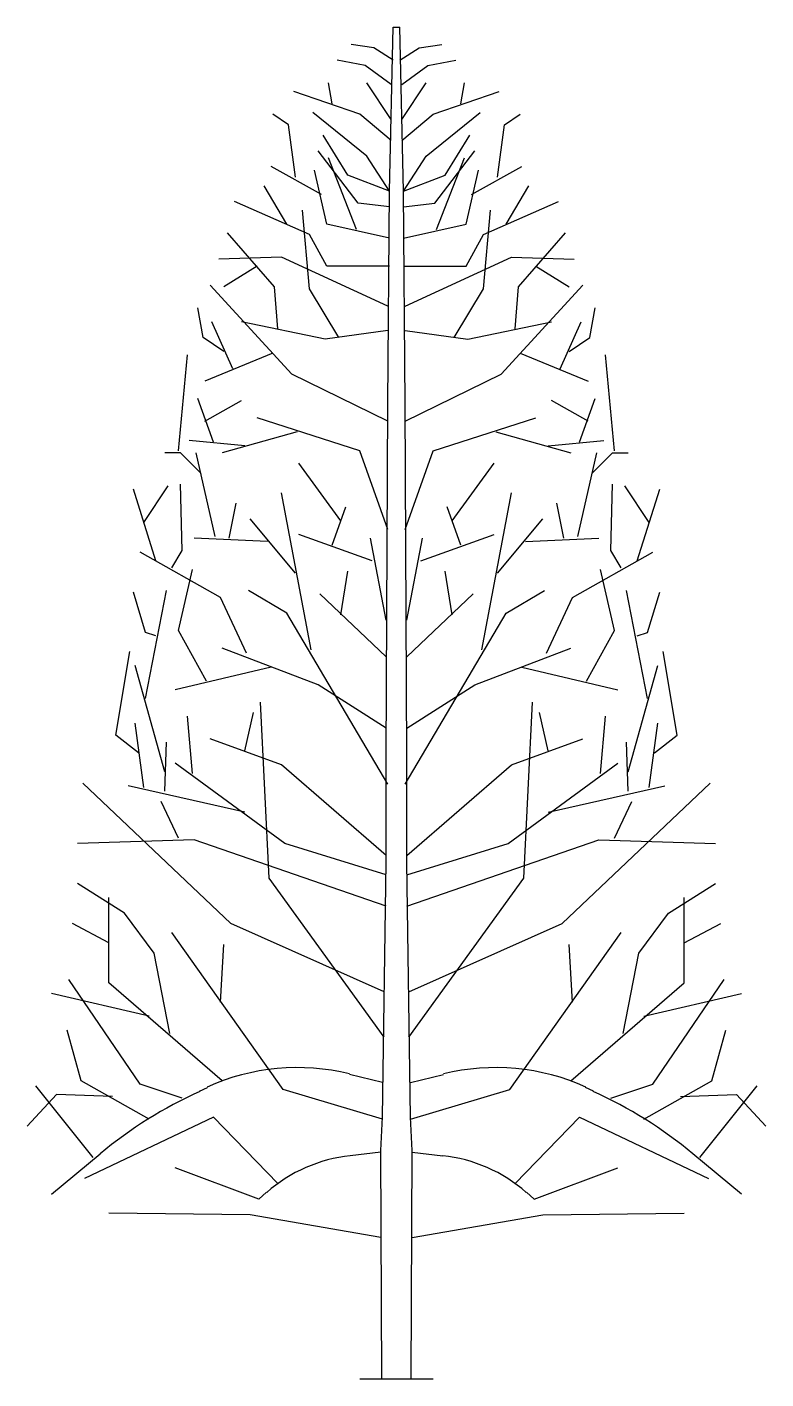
# Model space of a CAD drawing. Extents: x -2.68 to 2.67, y 0.01 to 9.8.
import ezdxf

# ---------------------------------------------------------------- set-up
doc = ezdxf.new("R2010")
doc.units = 0
doc.header["$LTSCALE"] = 10
doc.header["$MEASUREMENT"] = 0
doc.layers.get('0').update_dxf_attribs({"linetype": 'CONTINUOUS'})

msp = doc.modelspace()

# ---------------------------------------------------------------- linework, layer by layer
for p, q in [((-0.0547, 8.6168), (-0.0294, 9.8047)), ((-0.0294, 9.8047), (0.0211, 9.8047)), ((0.0464, 8.6168), (0.0211, 9.8047)), ((-0.1684, 9.653), (-0.3327, 9.6783)), ((-0.0294, 9.5646), (-0.1684, 9.653)), ((0.0211, 9.5646), (0.1601, 9.653)), ((0.1601, 9.653), (0.3244, 9.6783)), ((-0.2316, 9.5267), (-0.4338, 9.5646)), ((-0.0421, 9.3877), (-0.2316, 9.5267)), ((0.0337, 9.3877), (0.2233, 9.5267)), ((0.2233, 9.5267), (0.4255, 9.5646)), ((-0.2695, 9.1728), (-0.7497, 9.3371)), ((-0.4717, 9.2486), (-0.497, 9.4003)), ((-0.0421, 9.1349), (-0.219, 9.4003)), ((0.0337, 9.1349), (0.2107, 9.4003)), ((0.2612, 9.1728), (0.7414, 9.3371)), ((0.4634, 9.2486), (0.4887, 9.4003)), ((-0.7877, 9.097), (-0.9014, 9.1728)), ((-0.219, 8.8695), (-0.6107, 9.1855)), ((-0.0421, 8.9833), (-0.2695, 9.1728)), ((0.0337, 8.9833), (0.2612, 9.1728)), ((0.2107, 8.8695), (0.6024, 9.1855)), ((0.7793, 9.097), (0.8931, 9.1728)), ((-0.7371, 8.7179), (-0.7877, 9.097)), ((-0.358, 8.7305), (-0.5349, 9.0212)), ((0.3497, 8.7305), (0.5266, 9.0212)), ((0.7288, 8.7179), (0.7793, 9.097)), ((-0.2822, 8.5283), (-0.5728, 8.9074)), ((-0.2948, 8.3388), (-0.497, 8.8569)), ((-0.0547, 8.6168), (-0.219, 8.8695)), ((0.0464, 8.6168), (0.2107, 8.8695)), ((0.2739, 8.5283), (0.5645, 8.9074)), ((0.2865, 8.3388), (0.4887, 8.8569)), ((-0.5476, 8.5915), (-0.914, 8.7937)), ((-0.5096, 8.3767), (-0.5981, 8.7684)), ((-0.0547, 8.6168), (-0.358, 8.7305)), ((0.0464, 8.6168), (0.3497, 8.7305)), ((0.5013, 8.3767), (0.5898, 8.7684)), ((0.5392, 8.5915), (0.9057, 8.7937)), ((-0.8003, 8.3767), (-0.9646, 8.6547)), ((0.792, 8.3767), (0.9562, 8.6547)), ((-0.636, 8.3009), (-1.1794, 8.541)), ((-0.0547, 8.5031), (-0.2822, 8.5283)), ((-0.0673, 7.0751), (-0.0547, 8.6168)), ((0.059, 7.0751), (0.0464, 8.6168)), ((0.0464, 8.5031), (0.2739, 8.5283)), ((0.6277, 8.3009), (1.1711, 8.541)), ((-0.636, 7.9091), (-0.6866, 8.4778)), ((0.6277, 7.9091), (0.6782, 8.4778)), ((-0.0547, 8.2756), (-0.5096, 8.3767)), ((0.0464, 8.2756), (0.5013, 8.3767)), ((-0.8888, 7.9218), (-1.2299, 8.3135)), ((-0.5096, 8.0734), (-0.636, 8.3009)), ((0.5013, 8.0734), (0.6277, 8.3009)), ((0.8804, 7.9218), (1.2216, 8.3135)), ((-0.8382, 8.1366), (-1.2931, 8.124)), ((-0.0673, 7.7828), (-0.8382, 8.1366)), ((0.059, 7.7828), (0.8299, 8.1366)), ((0.8299, 8.1366), (1.2848, 8.124)), ((-1.0151, 8.0734), (-1.2552, 7.9218)), ((-0.0547, 8.0734), (-0.5096, 8.0734)), ((0.0464, 8.0734), (0.5013, 8.0734)), ((1.0068, 8.0734), (1.2469, 7.9218)), ((-0.7624, 7.2899), (-1.3563, 7.9344)), ((0.7541, 7.2899), (1.348, 7.9344)), ((-0.8635, 7.6185), (-0.8888, 7.9218)), ((-0.4212, 7.5553), (-0.636, 7.9091)), ((0.4129, 7.5553), (0.6277, 7.9091)), ((0.8552, 7.6185), (0.8804, 7.9218)), ((-1.4069, 7.5553), (-1.4448, 7.7701)), ((1.3985, 7.5553), (1.4365, 7.7701)), ((-1.192, 7.3278), (-1.3437, 7.669)), ((-0.5223, 7.5427), (-1.1289, 7.669)), ((0.514, 7.5427), (1.1205, 7.669)), ((1.1837, 7.3278), (1.3354, 7.669)), ((-1.2552, 7.4542), (-1.4069, 7.5553)), ((-0.0673, 7.6058), (-0.5223, 7.5427)), ((0.059, 7.6058), (0.514, 7.5427)), ((1.2469, 7.4542), (1.3985, 7.5553)), ((-1.5838, 6.7339), (-1.5206, 7.4289)), ((-0.9014, 7.4416), (-1.3942, 7.2394)), ((0.8931, 7.4416), (1.3859, 7.2394)), ((1.5755, 6.7339), (1.5123, 7.4289)), ((-0.0673, 6.9487), (-0.7624, 7.2899)), ((0.059, 6.9487), (0.7541, 7.2899)), ((-1.331, 6.7971), (-1.4448, 7.113)), ((-1.3942, 6.9487), (-1.1289, 7.1004)), ((-0.08, 4.5224), (-0.0673, 7.0751)), ((0.0717, 4.5224), (0.059, 7.0751)), ((1.3859, 6.9487), (1.1205, 7.1004)), ((1.3227, 6.7971), (1.4365, 7.113)), ((-0.2695, 6.7339), (-1.0151, 6.974)), ((0.2612, 6.7339), (1.0068, 6.974)), ((-0.7245, 6.8729), (-1.2679, 6.7213)), ((0.7161, 6.8729), (1.2595, 6.7213)), ((-1.1036, 6.7718), (-1.508, 6.8097)), ((1.0953, 6.7718), (1.4996, 6.8097)), ((-1.5711, 6.7213), (-1.6849, 6.7213)), ((-1.4195, 6.5696), (-1.5711, 6.7213)), ((-1.3184, 6.1147), (-1.4574, 6.7213)), ((-0.0673, 6.1652), (-0.2695, 6.7339)), ((0.059, 6.1652), (0.2612, 6.7339)), ((1.3101, 6.1147), (1.4491, 6.7213)), ((1.4112, 6.5696), (1.5628, 6.7213)), ((1.5628, 6.7213), (1.6766, 6.7213)), ((-0.4085, 6.2284), (-0.7118, 6.6454)), ((0.4002, 6.2284), (0.7035, 6.6454)), ((-1.8365, 6.2158), (-1.6596, 6.4811)), ((-1.5585, 6.0136), (-1.5711, 6.4938)), ((1.5502, 6.0136), (1.5628, 6.4938)), ((1.8282, 6.2158), (1.6513, 6.4811)), ((-1.7481, 5.9378), (-1.9123, 6.4559)), ((-0.6234, 5.2933), (-0.8382, 6.4306)), ((0.615, 5.2933), (0.8299, 6.4306)), ((1.7397, 5.9378), (1.904, 6.4559)), ((-1.2173, 6.102), (-1.1668, 6.3548)), ((-0.4717, 6.0515), (-0.3706, 6.3295)), ((0.4634, 6.0515), (0.3623, 6.3295)), ((1.209, 6.102), (1.1584, 6.3548)), ((-0.7371, 5.8493), (-1.0657, 6.241)), ((0.7288, 5.8493), (1.0573, 6.241)), ((-0.9393, 6.0768), (-1.4701, 6.102)), ((-0.1811, 5.9378), (-0.7118, 6.1273)), ((-0.08, 5.5081), (-0.1937, 6.102)), ((0.0717, 5.5081), (0.1854, 6.102)), ((0.1728, 5.9378), (0.7035, 6.1273)), ((0.931, 6.0768), (1.4617, 6.102)), ((-1.2805, 5.6724), (-1.8618, 6.0009)), ((-1.6343, 5.8872), (-1.5585, 6.0136)), ((1.2722, 5.6724), (1.8535, 6.0009)), ((1.626, 5.8872), (1.5502, 6.0136)), ((-1.5838, 5.4323), (-1.4827, 5.8746)), ((-0.4085, 5.546), (-0.358, 5.8619)), ((0.4002, 5.546), (0.3497, 5.8619)), ((1.5755, 5.4323), (1.4744, 5.8746)), ((-1.8239, 5.4196), (-1.9123, 5.7103)), ((-1.8239, 4.9394), (-1.6722, 5.7229)), ((-0.8003, 5.5587), (-1.0783, 5.7229)), ((-0.08, 5.2427), (-0.5602, 5.6977)), ((0.0717, 5.2427), (0.5519, 5.6977)), ((0.792, 5.5587), (1.07, 5.7229)), ((1.8156, 4.9394), (1.6639, 5.7229)), ((1.8156, 5.4196), (1.904, 5.7103)), ((-1.0909, 5.268), (-1.2805, 5.6724)), ((1.0826, 5.268), (1.2722, 5.6724)), ((-0.0673, 4.3202), (-0.8003, 5.5587)), ((0.059, 4.3202), (0.792, 5.5587)), ((-1.7481, 5.3944), (-1.8239, 5.4196)), ((-1.3816, 5.0658), (-1.5838, 5.4323)), ((1.3733, 5.0658), (1.5755, 5.4323)), ((1.7397, 5.3944), (1.8156, 5.4196)), ((-0.5728, 5.0405), (-1.2679, 5.3059)), ((0.5645, 5.0405), (1.2595, 5.3059)), ((-2.0387, 4.6741), (-1.9376, 5.2806)), ((2.0304, 4.6741), (1.9293, 5.2806)), ((-1.6849, 4.4087), (-1.8997, 5.1795)), ((-0.914, 5.1669), (-1.6091, 5.0026)), ((0.9057, 5.1669), (1.6007, 5.0026)), ((1.6766, 4.4087), (1.8914, 5.1795)), ((-0.08, 4.7246), (-0.5728, 5.0405)), ((0.0717, 4.7246), (0.5645, 5.0405)), ((-0.9267, 3.6378), (-0.9898, 4.9142)), ((0.9183, 3.6378), (0.9815, 4.9142)), ((-1.4827, 4.3961), (-1.5206, 4.8131)), ((-1.1036, 4.5603), (-1.0404, 4.8383)), ((1.0953, 4.5603), (1.0321, 4.8383)), ((1.4744, 4.3961), (1.5123, 4.8131)), ((-1.8365, 4.295), (-1.8997, 4.7625)), ((1.8282, 4.295), (1.8914, 4.7625)), ((-1.8744, 4.5477), (-2.0387, 4.6741)), ((-1.6849, 4.2697), (-1.6722, 4.6235)), ((-0.8382, 4.4592), (-1.3563, 4.6488)), ((0.8299, 4.4592), (1.348, 4.6488)), ((1.6766, 4.2697), (1.6639, 4.6235)), ((1.8661, 4.5477), (2.0304, 4.6741)), ((-0.08, 3.7516), (-0.08, 4.5224)), ((0.0717, 3.7516), (0.0717, 4.5224)), ((-0.8129, 3.8906), (-1.6091, 4.4719)), ((-0.08, 3.8021), (-0.8382, 4.4592)), ((0.0717, 3.8021), (0.8299, 4.4592)), ((0.8046, 3.8906), (1.6007, 4.4719)), ((-1.2047, 3.3093), (-2.2788, 4.3265)), ((1.1963, 3.3093), (2.2705, 4.3265)), ((-1.1036, 4.118), (-1.9503, 4.3076)), ((1.0953, 4.118), (1.9419, 4.3076)), ((-1.5838, 3.9285), (-1.7102, 4.1939)), ((1.5755, 3.9285), (1.7018, 4.1939)), ((-1.4701, 3.9158), (-2.3167, 3.8906)), ((-0.08, 3.4356), (-1.4701, 3.9158)), ((-0.08, 3.6631), (-0.8129, 3.8906)), ((0.0717, 3.4356), (1.4617, 3.9158)), ((0.0717, 3.6631), (0.8046, 3.8906)), ((1.4617, 3.9158), (2.3084, 3.8906)), ((-0.1053, 1.9066), (-0.08, 3.7516)), ((0.0969, 1.9066), (0.0717, 3.7516)), ((-0.0926, 2.4879), (-0.9267, 3.6378)), ((0.0843, 2.4879), (0.9183, 3.6378)), ((-1.9755, 3.3851), (-2.3167, 3.5999)), ((1.9672, 3.3851), (2.3084, 3.5999)), ((-2.0893, 2.8796), (-2.0893, 3.4988)), ((2.0809, 2.8796), (2.0809, 3.4988)), ((-1.7607, 3.0944), (-1.9755, 3.3851)), ((1.7524, 3.0944), (1.9672, 3.3851)), ((-2.0893, 3.1703), (-2.3546, 3.3093)), ((-0.8256, 2.1088), (-1.6343, 3.2461)), ((-0.0926, 2.8164), (-1.2047, 3.3093)), ((0.0843, 2.8164), (1.1963, 3.3093)), ((0.8172, 2.1088), (1.626, 3.2461)), ((2.0809, 3.1703), (2.3463, 3.3093)), ((-1.2805, 2.7406), (-1.2552, 3.1576)), ((1.2722, 2.7406), (1.2469, 3.1576)), ((-1.647, 2.5131), (-1.7607, 3.0944)), ((1.6386, 2.5131), (1.7524, 3.0944)), ((-1.8618, 2.1467), (-2.3799, 2.9049)), ((-1.2679, 2.1719), (-2.0893, 2.8796)), ((1.2595, 2.1719), (2.0809, 2.8796)), ((1.8535, 2.1467), (2.3716, 2.9049)), ((-1.7986, 2.6395), (-2.5063, 2.8038)), ((1.7903, 2.6395), (2.498, 2.8038)), ((-2.2915, 2.1719), (-2.3925, 2.5384)), ((2.2831, 2.1719), (2.3842, 2.5384)), ((-1.7986, 1.8939), (-2.2915, 2.1719)), ((-0.1053, 2.1593), (-0.3454, 2.2162)), ((0.0969, 2.1593), (0.337, 2.2162)), ((1.7903, 1.8939), (2.2831, 2.1719)), ((-2.4684, 2.0708), (-2.6832, 1.8434)), ((-2.203, 1.6159), (-2.62, 2.134)), ((-2.064, 2.0582), (-2.4684, 2.0708)), ((-1.5585, 2.0456), (-1.8618, 2.1467)), ((-1.4321, 2.0961), (-1.3753, 2.1214)), ((-0.1053, 1.8939), (-0.8256, 2.1088)), ((0.0969, 1.8939), (0.8172, 2.1088)), ((1.4238, 2.0961), (1.3669, 2.1214)), ((1.5502, 2.0456), (1.8535, 2.1467)), ((2.0557, 2.0582), (2.46, 2.0708)), ((2.1947, 1.6159), (2.6117, 2.134)), ((2.46, 2.0708), (2.6749, 1.8434)), ((-1.331, 1.9066), (-2.2662, 1.4643)), ((-0.8635, 1.4264), (-1.331, 1.9066)), ((-0.1179, 1.6665), (-0.1053, 1.9066)), ((0.1096, 1.6665), (0.0969, 1.9066)), ((0.8552, 1.4264), (1.3227, 1.9066)), ((1.3227, 1.9066), (2.2579, 1.4643)), ((-0.1116, 0.011), (-0.1179, 1.6665)), ((0.1033, 0.011), (0.1096, 1.6665)), ((-2.5063, 1.3505), (-2.1524, 1.6412)), ((-0.1179, 1.6538), (-0.339, 1.6286)), ((0.1096, 1.6538), (0.3307, 1.6286)), ((2.498, 1.3505), (2.1441, 1.6412)), ((-1.0025, 1.3126), (-1.6091, 1.5401)), ((0.9942, 1.3126), (1.6007, 1.5401)), ((-0.9456, 1.3632), (-1.0025, 1.3126)), ((0.9373, 1.3632), (0.9942, 1.3126)), ((-1.0657, 1.1989), (-2.0893, 1.2115)), ((-0.1179, 1.0346), (-1.0657, 1.1989)), ((0.1096, 1.0346), (1.0573, 1.1989)), ((1.0573, 1.1989), (2.0809, 1.2115)), ((-0.2695, 0.011), (0.2612, 0.011))]:
    msp.add_line(p, q)
for centre, radius, start, end in [((-0.7245, 0.6871), 1.5796, 76.07523, 114.40591), ((0.7161, 0.6871), 1.5796, 65.59409, 103.92477), ((-0.1305, -0.7851), 3.1592, 114.31128, 129.80557), ((0.1222, -0.7851), 3.1592, 50.19443, 65.68872), ((-0.219, 0.5291), 1.1057, 96.23175, 131.06277), ((0.2107, 0.5291), 1.1057, 48.93723, 83.76825)]:
    msp.add_arc(centre, radius, start, end)

doc.saveas('drawing.dxf')
